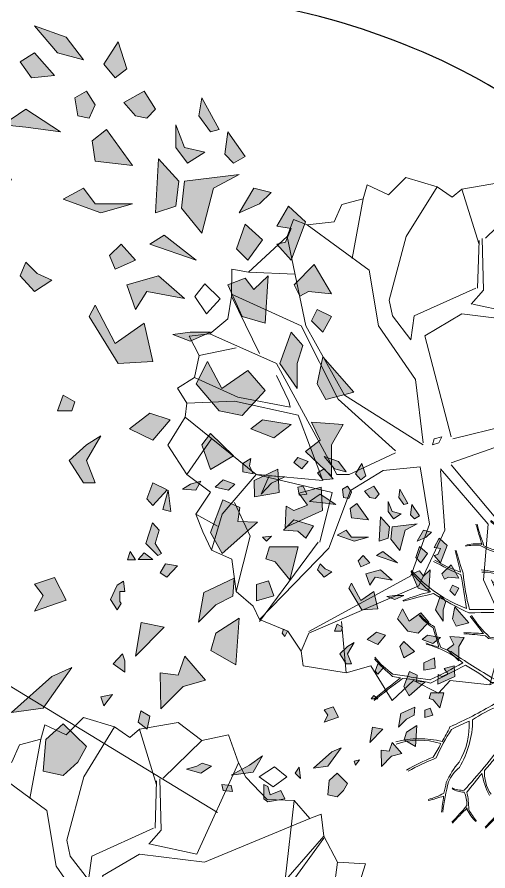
# Model space of a CAD drawing. Header units: inches. Extents: x -12 to 20935469, y -1604 to 24729220.
# Drawn here: x 20865445.6 to 20865476.8, y 24710594.3 to 24710650.9 of the extents above; entities that cross this region are included whole.
import ezdxf

# ---------------------------------------------------------------- set-up
doc = ezdxf.new("R2010")
doc.units = ezdxf.units.IN
doc.header["$LTSCALE"] = 0.03
doc.header["$MEASUREMENT"] = 0
doc.linetypes.add('DASHED2', pattern=[0.375, 0.25, -0.125])
for name, color, linetype, lineweight in [('dimension', 250, 'Continuous', 0), ('Dot', 253, 'Continuous', 0), ('ILLUSTR-TREE', 74, 'Continuous', 0)]:
    doc.layers.add(name, color=color, linetype=linetype, lineweight=lineweight)
doc.styles.add('ATTR', font='romans.shx', dxfattribs={"width": 0.8, "height": 0.7})

# ---------------------------------------------------------------- blocks, each defined once
blk = doc.blocks.new('TREE_009')
at = {"layer": 'ILLUSTR-TREE'}
for p, q in [((-12160.46, 13912.91), (-12166.65, 13906.74)), ((-12149.34, 13909.54), (-12160.46, 13912.91)), ((-12174.22, 13910.26), (-12175.66, 13905.24)), ((-12166.65, 13906.74), (-12174.22, 13910.26)), ((-12126.77, 13911.14), (-12140.45, 13908.76)), ((-12118.31, 13904.71), (-12126.77, 13911.14)), ((-12149.34, 13909.54), (-12160.26, 13891.83)), ((-12143.96, 13905.85), (-12149.34, 13909.54)), ((-12140.45, 13908.76), (-12143.96, 13905.85)), ((-12140.45, 13908.76), (-12134.4, 13889.01)), ((-12175.66, 13905.24), (-12183.16, 13903.21)), ((-12179.51, 13884.08), (-12175.66, 13905.24)), ((-12132.06, 13891.31), (-12118.31, 13904.71)), ((-12108.88, 13906.74), (-12118.31, 13904.71)), ((-12105.24, 13896.77), (-12108.88, 13906.74)), ((-12183.16, 13903.21), (-12185.91, 13897.04)), ((-12200.35, 13897.92), (-12202.62, 13891.83)), ((-12195.47, 13896.07), (-12200.35, 13897.92)), ((-12185.91, 13897.04), (-12195.47, 13896.07)), ((-12195.47, 13896.07), (-12173.46, 13879.85)), ((-12120.09, 13864.33), (-12105.24, 13896.77)), ((-12102.7, 13891.75), (-12105.24, 13896.77)), ((-12097.95, 13891.83), (-12092.45, 13895.36)), ((-12092.45, 13895.36), (-12088.05, 13891.83)), ((-12202.62, 13891.83), (-12216.38, 13879.14)), ((-12196.02, 13860.09), (-12202.62, 13891.83)), ((-12160.26, 13891.83), (-12166.31, 13869.26)), ((-12095.13, 13883.81), (-12102.7, 13891.75)), ((-12093, 13888.31), (-12097.95, 13891.83)), ((-12088.05, 13891.83), (-12093, 13888.31)), ((-12134.95, 13873.5), (-12134.4, 13890.42)), ((-12133.3, 13891.13), (-12132.75, 13872.79)), ((-12085.43, 13883.37), (-12095.13, 13883.81)), ((-12085.43, 13883.37), (-12088.74, 13855.16)), ((-12079.93, 13877.02), (-12085.43, 13883.37)), ((-12222.36, 13880.28), (-12222.43, 13870.68)), ((-12216.38, 13879.14), (-12222.36, 13880.28)), ((-12173.46, 13879.85), (-12170.16, 13860.09)), ((-12199.87, 13878.43), (-12216.38, 13879.14)), ((-12117.34, 13861.51), (-12079.93, 13877.02)), ((-12075.87, 13878.52), (-12079.93, 13877.02)), ((-12074.98, 13870.68), (-12075.87, 13878.52)), ((-12231.99, 13875), (-12235.43, 13870.59)), ((-12226.48, 13869.71), (-12231.99, 13875)), ((-12157.51, 13863.62), (-12135.5, 13873.5)), ((-12235.43, 13870.59), (-12231.3, 13864.41)), ((-12222.43, 13870.68), (-12223.73, 13862.65)), ((-12197.67, 13860.09), (-12222.43, 13871.38)), ((-12222.43, 13870.68), (-12212.52, 13850.22)), ((-12132.75, 13872.79), (-12137.15, 13867.85)), ((-12112.39, 13827.65), (-12074.98, 13870.68)), ((-12070.03, 13861.51), (-12074.98, 13870.68)), ((-12231.3, 13864.41), (-12226.48, 13869.71)), ((-12166.31, 13869.26), (-12165.21, 13863.62)), ((-12136.6, 13867.85), (-12120.09, 13864.33)), ((-12074.98, 13869.97), (-12105.24, 13828.35)), ((-12153.66, 13856.57), (-12140.45, 13864.33)), ((-12140.45, 13864.33), (-12117.34, 13861.51)), ((-12223.73, 13862.65), (-12230.13, 13857.27)), ((-12165.21, 13863.62), (-12158.61, 13855.16)), ((-12158.61, 13855.16), (-12157.51, 13863.62)), ((-12072.23, 13845.28), (-12070.03, 13861.51)), ((-12060.06, 13860.89), (-12070.03, 13861.51)), ((-12184.47, 13834), (-12197.67, 13860.09)), ((-12182.26, 13835.41), (-12196.02, 13860.09)), ((-12170.16, 13860.09), (-12156.96, 13841.05)), ((-12063.49, 13850.31), (-12060.06, 13860.89)), ((-12230.13, 13857.27), (-12237.49, 13856.48)), ((-12237.49, 13856.48), (-12233.98, 13849.52)), ((-12206.47, 13846.69), (-12230.13, 13857.27)), ((-12144.3, 13820.6), (-12153.66, 13856.57)), ((-12220.78, 13852.34), (-12233.98, 13849.52)), ((-12233.98, 13849.52), (-12235.63, 13841.76)), ((-12062.33, 13841.76), (-12063.49, 13850.31)), ((-12185.02, 13807.2), (-12206.47, 13846.69)), ((-12089.29, 13826.94), (-12072.78, 13845.28)), ((-12072.78, 13845.28), (-12085.43, 13826.94)), ((-12072.23, 13845.28), (-12062.33, 13841.76)), ((-12235.63, 13841.76), (-12241.62, 13837.97)), ((-12235.63, 13841.76), (-12220.23, 13834.7)), ((-12202.07, 13833.29), (-12206.47, 13842.46)), ((-12156.96, 13841.05), (-12154.21, 13818.48)), ((-12061.23, 13836.11), (-12062.33, 13841.76)), ((-12241.62, 13837.97), (-12238.38, 13832.59)), ((-12049.05, 13838.85), (-12061.23, 13836.11)), ((-12057.99, 13820.33), (-12049.05, 13838.85)), ((-12220.23, 13834.7), (-12201.52, 13831.18)), ((-12164.11, 13815.66), (-12184.47, 13834)), ((-12154.21, 13817.78), (-12182.26, 13835.41)), ((-12071.13, 13824.83), (-12061.23, 13836.11)), ((-12238.38, 13832.59), (-12238.93, 13827.65)), ((-12221.33, 13833.29), (-12238.38, 13832.59)), ((-12198.77, 13828.35), (-12221.33, 13833.29)), ((-12201.52, 13831.18), (-12202.07, 13833.29)), ((-12189.97, 13805.08), (-12198.77, 13828.35)), ((-12105.24, 13828.35), (-12089.29, 13826.94)), ((-12238.93, 13827.65), (-12245.05, 13817.69)), ((-12213.63, 13807.2), (-12238.93, 13827.65)), ((-12144.3, 13811.43), (-12105.79, 13824.83)), ((-12143.75, 13819.89), (-12112.39, 13827.65)), ((-12105.79, 13824.83), (-12070.58, 13822.71)), ((-12085.43, 13826.24), (-12071.13, 13824.83)), ((-12051.8, 13826.5), (-12053.87, 13822.1)), ((-12047.68, 13822.1), (-12051.8, 13826.5)), ((-12070.58, 13822.71), (-12061.78, 13802.96)), ((-12053.87, 13822.1), (-12049.74, 13817.69)), ((-12049.74, 13817.69), (-12047.68, 13822.1)), ((-12229.58, 13819.89), (-12238.38, 13807.2)), ((-12150.36, 13819.89), (-12150.9, 13817.78)), ((-12147.6, 13820.6), (-12150.36, 13819.89)), ((-12148.7, 13818.48), (-12147.6, 13820.6)), ((-12053.87, 13815.04), (-12057.99, 13820.33)), ((-12245.05, 13817.69), (-12238.38, 13807.2)), ((-12150.9, 13817.78), (-12148.7, 13818.48)), ((-12164.11, 13814.95), (-12180.61, 13807.2)), ((-12061.78, 13802.96), (-12053.87, 13815.04)), ((-12155.31, 13810.02), (-12168.51, 13808.61)), ((-12155.31, 13810.02), (-12152.01, 13789.56)), ((-12144.3, 13810.72), (-12127.25, 13790.27)), ((-12238.38, 13807.2), (-12229.92, 13800.94)), ((-12213.63, 13807.2), (-12225.73, 13793.09)), ((-12186.67, 13800.85), (-12213.63, 13807.2)), ((-12213.07, 13807.2), (-12189.97, 13805.08)), ((-12180.61, 13807.2), (-12185.02, 13807.2)), ((-12168.51, 13808.61), (-12180.06, 13801.55)), ((-12148.15, 13809.31), (-12131.1, 13789.56)), ((-12148.15, 13808.61), (-12146.5, 13787.45)), ((-12229.92, 13800.94), (-12235.08, 13793.09)), ((-12191.07, 13783.21), (-12186.67, 13800.85)), ((-12180.06, 13801.55), (-12187.77, 13781.1)), ((-12061.43, 13796.53), (-12061.78, 13802.96)), ((-12221.33, 13797.32), (-12215.83, 13785.33)), ((-12064.53, 13790.27), (-12061.43, 13796.53)), ((-12227.38, 13788.86), (-12235.08, 13793.09)), ((-12235.08, 13793.09), (-12232.68, 13786.83)), ((-12225.73, 13793.09), (-12229.58, 13780.39)), ((-12152.01, 13789.56), (-12158.61, 13771.22)), ((-12131.1, 13789.56), (-12132.75, 13769.81)), ((-12127.25, 13790.27), (-12064.53, 13790.27)), ((-12063.49, 13786.83), (-12064.53, 13790.27)), ((-12232.68, 13786.83), (-12229.58, 13780.39)), ((-12215.83, 13785.33), (-12220.78, 13765.58)), ((-12146.5, 13787.45), (-12155.86, 13767.7)), ((-12126.7, 13786.04), (-12128.9, 13772.63)), ((-12126.7, 13786.04), (-12105.24, 13786.74)), ((-12105.24, 13786.74), (-12095.89, 13768.4)), ((-12068.31, 13781.54), (-12063.49, 13786.83)), ((-12212.52, 13755), (-12191.62, 13783.21)), ((-12229.58, 13780.39), (-12222.36, 13777.13)), ((-12187.77, 13781.1), (-12212.52, 13755.71)), ((-12070.37, 13770.96), (-12068.31, 13781.54)), ((-12222.36, 13777.13), (-12220.78, 13765.58)), ((-12099.74, 13776.16), (-12078.28, 13769.81)), ((-12158.61, 13771.22), (-12194.92, 13751.47)), ((-12128.9, 13772.63), (-12106.34, 13758.53)), ((-12078.28, 13769.81), (-12070.37, 13770.96)), ((-12155.86, 13767.7), (-12194.92, 13750.77)), ((-12132.75, 13769.81), (-12125.05, 13752.89)), ((-12130, 13769.81), (-12116.24, 13737.37)), ((-12129.45, 13769.11), (-12106.34, 13757.12)), ((-12084.81, 13761.26), (-12078.28, 13769.81)), ((-12220.78, 13765.58), (-12214.79, 13760.38)), ((-12085.98, 13753.59), (-12084.81, 13761.26)), ((-12214.79, 13760.38), (-12212.52, 13755.71)), ((-12106.34, 13758.53), (-12085.98, 13753.59)), ((-12212.52, 13755.71), (-12202.42, 13751.56)), ((-12183.37, 13755), (-12181.71, 13736.66)), ((-12106.34, 13757.12), (-12105.24, 13742.31)), ((-12125.05, 13752.89), (-12130.55, 13732.43)), ((-12093.07, 13740.98), (-12085.98, 13753.59)), ((-12202.42, 13751.56), (-12197.67, 13744.42)), ((-12194.92, 13750.77), (-12197.67, 13744.42)), ((-12116.24, 13737.37), (-12112.32, 13748.04)), ((-12112.32, 13748.04), (-12105.24, 13742.31)), ((-12197.67, 13744.42), (-12196.91, 13739.22)), ((-12108.27, 13740.72), (-12113.77, 13737.19)), ((-12107.72, 13734.37), (-12108.27, 13740.72)), ((-12105.24, 13742.31), (-12093.07, 13740.98)), ((-12196.91, 13739.22), (-12181.71, 13736.66)), ((-12181.71, 13736.66), (-12172.84, 13739.22)), ((-12172.84, 13739.22), (-12165.28, 13726.88)), ((-12121.95, 13736.57), (-12116.24, 13737.37)), ((-12113.77, 13737.19), (-12113.22, 13730.14)), ((-12165.28, 13726.88), (-12157.71, 13733.93)), ((-12157.71, 13733.93), (-12148.77, 13729.52)), ((-12148.77, 13729.52), (-12144.65, 13733.93)), ((-12144.65, 13733.93), (-12130.55, 13732.43)), ((-12130.55, 13732.43), (-12121.95, 13736.57)), ((-12113.22, 13730.14), (-12107.72, 13734.37))]:
    blk.add_line(p, q, dxfattribs=at)
at = {"layer": 'ILLUSTR-TREE', "style": 'ATTR', "width": 0.8, "flags": 9}
blk.add_attdef('ESTCODE', (-12147.6, 13820.6), '', height=1.05, dxfattribs=at)
blk = doc.blocks.new('GRN1')
at = {"layer": 'ILLUSTR-TREE', "true_color": 0x30441d}
h = blk.add_hatch(color=89, dxfattribs=at)
h.paths.add_polyline_path([(0.25705, -0.05264), (0.26034, -0.06949), (0.27348, -0.06949), (0.28169, -0.05685), (0.27019, -0.05896)])
h.paths.add_polyline_path([(0.24063, -0.08212), (0.23077, -0.09265), (0.2357, -0.11371), (0.2472, -0.10107)])
h.paths.add_polyline_path([(0.18971, 0.21478), (0.18478, 0.20636), (0.19135, 0.20004), (0.20778, 0.20215)])
h.paths.add_polyline_path([(0.19299, 0.1853), (0.18478, 0.17267), (0.19628, 0.16424), (0.2127, 0.16424), (0.19628, 0.17056)])
h.paths.add_polyline_path([(0.18642, 0.10528), (0.20121, 0.10318), (0.20942, 0.11371), (0.18314, 0.13266)])
h.paths.add_polyline_path([(0.26034, 0.09686), (0.26526, 0.07791), (0.28497, 0.06106), (0.27676, 0.08423)])
h.paths.add_polyline_path([(0.20778, 0.08002), (0.2242, 0.05475), (0.2127, 0.0379), (0.21106, 0.05475)])
h.paths.add_polyline_path([(0.25212, -0.00211), (0.25377, -0.02737), (0.2242, -0.04001), (0.24227, -0.02316)])
h.paths.add_polyline_path([(0.26526, 0.02527), (0.27512, 0.01263), (0.28333, 0.01895), (0.27676, 0.0358)])
h.paths.add_polyline_path([(0.23734, 0.02737), (0.2357, 0.01895), (0.22256, 0.02106), (0.2242, 0.03369)])
h.paths.add_polyline_path([(0.24884, 0.0758), (0.2472, 0.05896), (0.25869, 0.05054), (0.26526, 0.06106)])
h.paths.add_polyline_path([(0.20942, 0.19583), (0.20778, 0.18951), (0.21927, 0.18109), (0.23241, 0.1832)])
h.paths.add_polyline_path([(0.22913, 0.12634), (0.21927, 0.13476), (0.21763, 0.14319), (0.2242, 0.1495), (0.23734, 0.14108)])
h.paths.add_polyline_path([(0.23734, 0.09897), (0.22749, 0.10528), (0.21763, 0.10107), (0.21927, 0.09265), (0.23241, 0.09054)])
h.paths.add_polyline_path([(0.25377, 0.12845), (0.2472, 0.12002), (0.25705, 0.1116), (0.27348, 0.12213)])
h.paths.add_polyline_path([(0.19628, -0.1853), (0.19956, -0.19793), (0.23077, -0.18951)])
h.paths.add_polyline_path([(0.24555, -0.13687), (0.23077, -0.14529), (0.23241, -0.16635), (0.24063, -0.15372)])
h.paths.add_polyline_path([(0.04024, 0.1474), (0.0386, 0.12213), (0.07309, 0.10107), (0.0813, 0.10528), (0.05338, 0.12002), (0.06816, 0.14108)])
h.paths.add_polyline_path([(0.07309, 0.27795), (0.06159, 0.27163), (0.06981, 0.26321), (0.07802, 0.26742)])
h.paths.add_polyline_path([(-0.22749, -0.08844), (-0.22256, -0.05264), (-0.19628, -0.0379), (-0.21106, -0.05896)])
h.paths.add_polyline_path([(0.02053, 0.25268), (0.0386, 0.24005), (0.06159, 0.24847), (0.05174, 0.25689), (0.0386, 0.25268)])
h.paths.add_polyline_path([(-0.24063, 0.09897), (-0.2242, 0.08212), (-0.2357, 0.06949), (-0.25869, 0.06738), (-0.26198, 0.08212), (-0.25212, 0.09265)])
h.paths.add_polyline_path([(-0.23241, 0.02316), (-0.2242, 0.01474), (-0.21435, 0.02106)])
h.paths.add_polyline_path([(-0.13073, 0.23581), (-0.13439, 0.22322), (-0.12263, 0.22307), (-0.1198, 0.23185)])
h.paths.add_polyline_path([(-0.1039, 0.22989), (-0.10604, 0.23668), (-0.11911, 0.24743), (-0.09508, 0.25359), (-0.09511, 0.23272)])
h.paths.add_polyline_path([(-0.0555, 0.23957), (-0.05851, 0.22167), (-0.04675, 0.22152), (-0.03844, 0.23876)])
h.paths.add_polyline_path([(-0.07706, 0.22396), (-0.09997, 0.19808), (-0.08457, 0.18966), (-0.06086, 0.19847), (-0.06631, 0.21089), (-0.07659, 0.20955)])
h.paths.add_polyline_path([(-0.21599, 0.04422), (-0.2127, 0.06738), (-0.18314, 0.08844), (-0.18971, 0.0737)])
h.paths.add_polyline_path([(-0.14208, 0.06106), (-0.13386, 0.08423), (-0.11744, 0.0758), (-0.12237, 0.06106), (-0.13058, 0.06738)])
h.paths.add_polyline_path([(-0.18122, 0.20807), (-0.17072, 0.18986), (-0.15812, 0.19353), (-0.14717, 0.21044)])
h.paths.add_polyline_path([(-0.21319, 0.15335), (-0.18701, 0.15273), (-0.18865, 0.16598), (-0.17489, 0.17081), (-0.19243, 0.18602), (-0.19693, 0.16961)])
h.paths.add_polyline_path([(-0.15002, 0.18078), (-0.12832, 0.18462), (-0.11801, 0.20684), (-0.13094, 0.20583), (-0.13725, 0.19356)])
h.paths.add_polyline_path([(-0.15357, 0.15582), (-0.17493, 0.13476), (-0.15029, 0.13898)])
h.paths.add_polyline_path([(-0.1043, 0.1474), (-0.1043, 0.13687), (-0.09937, 0.14108)])
h.paths.add_polyline_path([(-0.20285, 0.11792), (-0.21106, 0.1116), (-0.20449, 0.1095)])
h.paths.add_polyline_path([(-0.02053, 0.09897), (-0.03203, 0.08633), (-0.04845, 0.09686), (-0.04845, 0.10528), (-0.03203, 0.09897), (-0.01396, 0.1095)])
h.paths.add_polyline_path([(0.01889, 0.22952), (0.00082, 0.21267), (0.00411, 0.19583), (0.02382, 0.17898), (0.04024, 0.18741), (0.02053, 0.19793), (0.03367, 0.21689)])
h.paths.add_polyline_path([(-0.02874, 0.20636), (-0.0386, 0.18951), (-0.02053, 0.1832), (-0.01232, 0.18951)])
h.paths.add_polyline_path([(-0.05338, 0.15793), (-0.06488, 0.1474), (-0.05995, 0.14319), (-0.04845, 0.1474)])
h.paths.add_polyline_path([(0.01777, 0.29404), (0.01232, 0.27374), (0.02382, 0.26742), (0.04353, 0.27163)])
h.paths.add_polyline_path([(-0.04353, 0.27795), (-0.02546, 0.259), (-0.01725, 0.26953), (-0.00411, 0.26321), (-0.00575, 0.28637), (-0.02053, 0.27795)])
h.paths.add_polyline_path([(-0.08085, 0.244), (-0.06855, 0.27119), (-0.05148, 0.27039), (-0.05598, 0.25398), (-0.06459, 0.26026), (-0.06858, 0.25032), (-0.06527, 0.24469)])
h.paths.add_polyline_path([(0.00411, 0.00211), (-0.00411, -0.00211), (0.00082, -0.00632), (0.00739, -0.00421)])
h.paths.add_polyline_path([(0.00411, 0.08844), (0.01068, 0.09054), (0.0156, 0.08212), (0.00411, 0.07791)])
h.paths.add_polyline_path([(-0.00246, 0.16003), (-0.01725, 0.1474), (-0.00903, 0.13055), (0.00246, 0.14529)])
h.paths.add_polyline_path([(-0.00575, 0.24847), (-0.0156, 0.23584), (-0.00903, 0.21899), (-0.00246, 0.22741)])
h.paths.add_polyline_path([(0.06159, 0.18951), (0.05502, 0.17477), (0.05995, 0.16214), (0.06159, 0.17477)])
h.paths.add_polyline_path([(0.16343, 0.23373), (0.15522, 0.22531), (0.14865, 0.21057), (0.16671, 0.2211)])
h.paths.add_polyline_path([(0.15522, 0.13266), (0.14865, 0.1095), (0.1585, 0.08212), (0.16671, 0.09686), (0.15522, 0.10528)])
h.paths.add_polyline_path([(0.09937, 0.0737), (0.09116, 0.06106), (0.10266, 0.05054), (0.11251, 0.05475), (0.1043, 0.06317)])
h.paths.add_polyline_path([(0.15686, -0.02316), (0.14865, -0.03159), (0.15522, -0.0379)])
h.paths.add_polyline_path([(0.15357, 0.03159), (0.16507, 0.01895), (0.16671, -0.00421), (0.18314, 0.01263), (0.17328, 0.04422)])
h.paths.add_polyline_path([(0.10266, 0.23163), (0.06816, 0.22952), (0.07309, 0.21267), (0.09609, 0.20215), (0.10101, 0.21478), (0.0928, 0.2211)])
h.paths.add_polyline_path([(0.12894, 0.22741), (0.11415, 0.21689), (0.12237, 0.20846), (0.14043, 0.21478)])
h.paths.add_polyline_path([(0.08623, 0.17056), (0.09116, 0.14319), (0.07802, 0.13476), (0.09609, 0.12845), (0.10266, 0.15161)])
h.paths.add_polyline_path([(0.13386, 0.1832), (0.16671, 0.19162), (0.17657, 0.21057), (0.17164, 0.17056), (0.15193, 0.16846)])
h.paths.add_polyline_path([(0.12565, 0.14529), (0.11415, 0.17898), (0.13222, 0.15582)])
h.paths.add_polyline_path([(0.15357, 0.16424), (0.14865, 0.1495), (0.18807, 0.15161), (0.17164, 0.16635)])
h.paths.add_polyline_path([(0.11415, 0.13476), (0.10758, 0.12002), (0.11744, 0.11581), (0.12565, 0.12424)])
h.paths.add_polyline_path([(0.08787, 0.25479), (0.09116, 0.26111), (0.08952, 0.27795), (0.11087, 0.26532), (0.09609, 0.25058)])
h.paths.add_polyline_path([(0.11415, 0.24847), (0.14208, 0.259), (0.15357, 0.24637), (0.13879, 0.23794), (0.13715, 0.24847), (0.12729, 0.24426), (0.12565, 0.23794)])
h.paths.add_polyline_path([(-0.25212, -0.00842), (-0.26526, -0.00211), (-0.27019, -0.02948), (-0.26526, -0.0358), (-0.24227, -0.0358), (-0.24555, -0.02948), (-0.25869, -0.02527)])
h.paths.add_polyline_path([(-0.25377, -0.08633), (-0.24391, -0.08844), (-0.24227, -0.10318), (-0.25212, -0.10107)])
h.paths.add_polyline_path([(0.05502, -0.28216), (0.0386, -0.27163), (0.04845, -0.26532), (0.05174, -0.26742), (0.06816, -0.26742), (0.06816, -0.259), (0.08459, -0.26111), (0.07802, -0.27163)])
h.paths.add_polyline_path([(-0.13222, -0.21899), (-0.15357, -0.2232), (-0.14208, -0.23794), (-0.12401, -0.23373)])
h.paths.add_polyline_path([(-0.21763, -0.16003), (-0.2242, -0.13687), (-0.2127, -0.12002), (-0.20778, -0.13476), (-0.2127, -0.14319)])
h.paths.add_polyline_path([(-0.04845, -0.27795), (-0.06159, -0.259), (-0.04353, -0.259), (-0.03203, -0.26321)])
h.paths.add_polyline_path([(0.12894, -0.20004), (0.12565, -0.20636), (0.14536, -0.22531), (0.17821, -0.21478), (0.16671, -0.20425), (0.14536, -0.21057)])
h.paths.add_polyline_path([(0.11908, -0.25479), (0.13222, -0.25058), (0.11908, -0.24215)])
h.paths.add_polyline_path([(0.10923, -0.17477), (0.09116, -0.19162), (0.09773, -0.20215), (0.11251, -0.19372)])
at = {"layer": 'ILLUSTR-TREE', "color": 89, "true_color": 0x30441d}
for p, q in [((0.01777, 0.29404), (0.01232, 0.27374)), ((0.04353, 0.27163), (0.01777, 0.29404)), ((-0.00575, 0.28637), (-0.02053, 0.27795)), ((-0.00411, 0.26321), (-0.00575, 0.28637)), ((-0.02053, 0.27795), (-0.04353, 0.27795)), ((-0.04353, 0.27795), (-0.02546, 0.259)), ((0.07309, 0.27795), (0.06159, 0.27163)), ((0.07802, 0.26742), (0.07309, 0.27795)), ((0.08952, 0.27795), (0.11087, 0.26532)), ((0.09116, 0.26111), (0.08952, 0.27795)), ((-0.08085, 0.244), (-0.06855, 0.27119)), ((-0.06855, 0.27119), (-0.05148, 0.27039)), ((-0.05148, 0.27039), (-0.05598, 0.25398)), ((-0.02546, 0.259), (-0.01725, 0.26953)), ((-0.01725, 0.26953), (-0.00411, 0.26321)), ((0.01232, 0.27374), (0.02382, 0.26742)), ((0.02382, 0.26742), (0.04353, 0.27163)), ((0.06159, 0.27163), (0.06981, 0.26321)), ((0.06981, 0.26321), (0.07802, 0.26742)), ((0.11087, 0.26532), (0.09609, 0.25058)), ((-0.06459, 0.26026), (-0.06858, 0.25032)), ((-0.05598, 0.25398), (-0.06459, 0.26026)), ((0.05174, 0.25689), (0.0386, 0.25268)), ((0.06159, 0.24847), (0.05174, 0.25689)), ((0.08787, 0.25479), (0.09116, 0.26111)), ((0.11415, 0.24847), (0.14208, 0.259)), ((0.14208, 0.259), (0.15357, 0.24637)), ((-0.11911, 0.24743), (-0.09508, 0.25359)), ((-0.09508, 0.25359), (-0.09511, 0.23272)), ((-0.06858, 0.25032), (-0.06527, 0.24469)), ((0.0386, 0.25268), (0.02053, 0.25268)), ((0.02053, 0.25268), (0.0386, 0.24005)), ((0.09609, 0.25058), (0.08787, 0.25479)), ((-0.10604, 0.23668), (-0.11911, 0.24743)), ((-0.06527, 0.24469), (-0.08085, 0.244)), ((-0.00575, 0.24847), (-0.0156, 0.23584)), ((-0.00246, 0.22741), (-0.00575, 0.24847)), ((0.0386, 0.24005), (0.06159, 0.24847)), ((0.12565, 0.23794), (0.11415, 0.24847)), ((0.12729, 0.24426), (0.12565, 0.23794)), ((0.13715, 0.24847), (0.12729, 0.24426)), ((0.13879, 0.23794), (0.13715, 0.24847)), ((0.15357, 0.24637), (0.13879, 0.23794)), ((-0.0555, 0.23957), (-0.05851, 0.22167)), ((-0.03844, 0.23876), (-0.0555, 0.23957)), ((-0.04675, 0.22152), (-0.03844, 0.23876)), ((-0.13073, 0.23581), (-0.13439, 0.22322)), ((-0.1198, 0.23185), (-0.13073, 0.23581)), ((-0.12263, 0.22307), (-0.1198, 0.23185)), ((-0.1039, 0.22989), (-0.10604, 0.23668)), ((-0.09511, 0.23272), (-0.1039, 0.22989)), ((-0.0156, 0.23584), (-0.00903, 0.21899)), ((0.10266, 0.23163), (0.06816, 0.22952)), ((0.0928, 0.2211), (0.10266, 0.23163)), ((0.16343, 0.23373), (0.15522, 0.22531)), ((0.16671, 0.2211), (0.16343, 0.23373)), ((-0.00903, 0.21899), (-0.00246, 0.22741)), ((0.01889, 0.22952), (0.00082, 0.21267)), ((0.03367, 0.21689), (0.01889, 0.22952)), ((0.06816, 0.22952), (0.07309, 0.21267)), ((0.12894, 0.22741), (0.11415, 0.21689)), ((0.14043, 0.21478), (0.12894, 0.22741)), ((0.15522, 0.22531), (0.14865, 0.21057)), ((-0.13439, 0.22322), (-0.12263, 0.22307)), ((-0.07706, 0.22396), (-0.09997, 0.19808)), ((-0.07659, 0.20955), (-0.07706, 0.22396)), ((-0.05851, 0.22167), (-0.04675, 0.22152)), ((0.10101, 0.21478), (0.0928, 0.2211)), ((0.14865, 0.21057), (0.16671, 0.2211)), ((0.00082, 0.21267), (0.00411, 0.19583)), ((0.02053, 0.19793), (0.03367, 0.21689)), ((0.07309, 0.21267), (0.09609, 0.20215)), ((0.09609, 0.20215), (0.10101, 0.21478)), ((0.11415, 0.21689), (0.12237, 0.20846)), ((0.12237, 0.20846), (0.14043, 0.21478)), ((0.18971, 0.21478), (0.18478, 0.20636)), ((0.20778, 0.20215), (0.18971, 0.21478)), ((-0.14717, 0.21044), (-0.18122, 0.20807)), ((-0.18122, 0.20807), (-0.17072, 0.18986)), ((-0.15812, 0.19353), (-0.14717, 0.21044)), ((-0.13094, 0.20583), (-0.13725, 0.19356)), ((-0.11801, 0.20684), (-0.13094, 0.20583)), ((-0.12832, 0.18462), (-0.11801, 0.20684)), ((-0.06631, 0.21089), (-0.07659, 0.20955)), ((-0.06086, 0.19847), (-0.06631, 0.21089)), ((-0.02874, 0.20636), (-0.0386, 0.18951)), ((-0.01232, 0.18951), (-0.02874, 0.20636)), ((0.16671, 0.19162), (0.17657, 0.21057)), ((0.17657, 0.21057), (0.17164, 0.17056)), ((0.18478, 0.20636), (0.19135, 0.20004)), ((0.19135, 0.20004), (0.20778, 0.20215)), ((-0.17072, 0.18986), (-0.15812, 0.19353)), ((-0.13725, 0.19356), (-0.15002, 0.18078)), ((-0.09997, 0.19808), (-0.08457, 0.18966)), ((-0.08457, 0.18966), (-0.06086, 0.19847)), ((0.00411, 0.19583), (0.02382, 0.17898)), ((0.04024, 0.18741), (0.02053, 0.19793)), ((0.20942, 0.19583), (0.20778, 0.18951)), ((0.23241, 0.1832), (0.20942, 0.19583)), ((-0.0386, 0.18951), (-0.02053, 0.1832)), ((-0.02053, 0.1832), (-0.01232, 0.18951)), ((0.02382, 0.17898), (0.04024, 0.18741)), ((0.06159, 0.18951), (0.05502, 0.17477)), ((0.06159, 0.17477), (0.06159, 0.18951)), ((0.13386, 0.1832), (0.16671, 0.19162)), ((0.20778, 0.18951), (0.21927, 0.18109)), ((-0.19243, 0.18602), (-0.19693, 0.16961)), ((-0.17489, 0.17081), (-0.19243, 0.18602)), ((-0.15002, 0.18078), (-0.12832, 0.18462)), ((0.15193, 0.16846), (0.13386, 0.1832)), ((0.19299, 0.1853), (0.18478, 0.17267)), ((0.19628, 0.17056), (0.19299, 0.1853)), ((0.21927, 0.18109), (0.23241, 0.1832)), ((0.05502, 0.17477), (0.05995, 0.16214)), ((0.05995, 0.16214), (0.06159, 0.17477)), ((0.11415, 0.17898), (0.13222, 0.15582)), ((0.12565, 0.14529), (0.11415, 0.17898)), ((-0.19693, 0.16961), (-0.21319, 0.15335)), ((-0.18865, 0.16598), (-0.17489, 0.17081)), ((0.10266, 0.15161), (0.08623, 0.17056)), ((0.08623, 0.17056), (0.09116, 0.14319)), ((0.17164, 0.17056), (0.15193, 0.16846)), ((0.18478, 0.17267), (0.19628, 0.16424)), ((0.2127, 0.16424), (0.19628, 0.17056)), ((-0.18701, 0.15273), (-0.18865, 0.16598)), ((0.15357, 0.16424), (0.14865, 0.1495)), ((0.17164, 0.16635), (0.15357, 0.16424)), ((0.18807, 0.15161), (0.17164, 0.16635)), ((0.19628, 0.16424), (0.2127, 0.16424)), ((-0.15357, 0.15582), (-0.17493, 0.13476)), ((-0.15029, 0.13898), (-0.15357, 0.15582)), ((-0.05338, 0.15793), (-0.06488, 0.1474)), ((-0.04845, 0.1474), (-0.05338, 0.15793)), ((-0.00246, 0.16003), (-0.01725, 0.1474)), ((0.00246, 0.14529), (-0.00246, 0.16003)), ((0.13222, 0.15582), (0.12565, 0.14529)), ((-0.21319, 0.15335), (-0.18701, 0.15273)), ((0.09609, 0.12845), (0.10266, 0.15161)), ((0.14865, 0.1495), (0.18807, 0.15161)), ((0.21763, 0.14319), (0.2242, 0.1495)), ((0.2242, 0.1495), (0.23734, 0.14108)), ((-0.09937, 0.14108), (-0.1043, 0.1474)), ((-0.1043, 0.1474), (-0.1043, 0.13687)), ((-0.06488, 0.1474), (-0.05995, 0.14319)), ((-0.05995, 0.14319), (-0.04845, 0.1474)), ((-0.01725, 0.1474), (-0.00903, 0.13055)), ((-0.00903, 0.13055), (0.00246, 0.14529)), ((0.04024, 0.1474), (0.0386, 0.12213)), ((0.06816, 0.14108), (0.04024, 0.1474)), ((-0.17493, 0.13476), (-0.15029, 0.13898)), ((-0.1043, 0.13687), (-0.09937, 0.14108)), ((0.05338, 0.12002), (0.06816, 0.14108)), ((0.09116, 0.14319), (0.07802, 0.13476)), ((0.21927, 0.13476), (0.21763, 0.14319)), ((0.23734, 0.14108), (0.22913, 0.12634)), ((0.07802, 0.13476), (0.09609, 0.12845)), ((0.11415, 0.13476), (0.10758, 0.12002)), ((0.12565, 0.12424), (0.11415, 0.13476)), ((0.15522, 0.13266), (0.14865, 0.1095)), ((0.15522, 0.10528), (0.15522, 0.13266)), ((0.20942, 0.11371), (0.18314, 0.13266)), ((0.18314, 0.13266), (0.18642, 0.10528)), ((0.22913, 0.12634), (0.21927, 0.13476)), ((0.25377, 0.12845), (0.2472, 0.12002)), ((0.27348, 0.12213), (0.25377, 0.12845)), ((0.0386, 0.12213), (0.07309, 0.10107)), ((0.0813, 0.10528), (0.05338, 0.12002)), ((0.10758, 0.12002), (0.11744, 0.11581)), ((0.11744, 0.11581), (0.12565, 0.12424)), ((0.2472, 0.12002), (0.25705, 0.1116)), ((0.25705, 0.1116), (0.27348, 0.12213)), ((-0.20285, 0.11792), (-0.21106, 0.1116)), ((-0.20449, 0.1095), (-0.20285, 0.11792)), ((0.20121, 0.10318), (0.20942, 0.11371)), ((-0.21106, 0.1116), (-0.20449, 0.1095)), ((-0.03203, 0.09897), (-0.01396, 0.1095)), ((-0.01396, 0.1095), (-0.02053, 0.09897)), ((0.14865, 0.1095), (0.1585, 0.08212)), ((-0.04845, 0.10528), (-0.03203, 0.09897)), ((-0.04845, 0.09686), (-0.04845, 0.10528)), ((0.07309, 0.10107), (0.0813, 0.10528)), ((0.16671, 0.09686), (0.15522, 0.10528)), ((0.18642, 0.10528), (0.20121, 0.10318)), ((0.22749, 0.10528), (0.21763, 0.10107)), ((0.21763, 0.10107), (0.21927, 0.09265)), ((0.23734, 0.09897), (0.22749, 0.10528)), ((-0.25212, 0.09265), (-0.24063, 0.09897)), ((-0.24063, 0.09897), (-0.2242, 0.08212)), ((-0.03203, 0.08633), (-0.04845, 0.09686)), ((-0.02053, 0.09897), (-0.03203, 0.08633)), ((0.1585, 0.08212), (0.16671, 0.09686)), ((0.23241, 0.09054), (0.23734, 0.09897)), ((0.27676, 0.08423), (0.26034, 0.09686)), ((0.26034, 0.09686), (0.26526, 0.07791)), ((-0.26198, 0.08212), (-0.25212, 0.09265)), ((-0.2127, 0.06738), (-0.18314, 0.08844)), ((-0.18314, 0.08844), (-0.18971, 0.0737)), ((0.00411, 0.08844), (0.01068, 0.09054)), ((0.00411, 0.07791), (0.00411, 0.08844)), ((0.01068, 0.09054), (0.0156, 0.08212)), ((0.21927, 0.09265), (0.23241, 0.09054)), ((-0.25869, 0.06738), (-0.26198, 0.08212)), ((-0.2242, 0.08212), (-0.2357, 0.06949)), ((-0.14208, 0.06106), (-0.13386, 0.08423)), ((-0.13386, 0.08423), (-0.11744, 0.0758)), ((0.0156, 0.08212), (0.00411, 0.07791)), ((0.28497, 0.06106), (0.27676, 0.08423)), ((-0.11744, 0.0758), (-0.12237, 0.06106)), ((0.21106, 0.05475), (0.20778, 0.08002)), ((0.20778, 0.08002), (0.2242, 0.05475)), ((0.24884, 0.0758), (0.2472, 0.05896)), ((0.26526, 0.06106), (0.24884, 0.0758)), ((0.26526, 0.07791), (0.28497, 0.06106)), ((-0.2357, 0.06949), (-0.25869, 0.06738)), ((-0.18971, 0.0737), (-0.21599, 0.04422)), ((0.09937, 0.0737), (0.09116, 0.06106)), ((0.1043, 0.06317), (0.09937, 0.0737)), ((-0.21599, 0.04422), (-0.2127, 0.06738)), ((-0.13058, 0.06738), (-0.14208, 0.06106)), ((-0.12237, 0.06106), (-0.13058, 0.06738)), ((0.11251, 0.05475), (0.1043, 0.06317)), ((0.09116, 0.06106), (0.10266, 0.05054)), ((0.2472, 0.05896), (0.25869, 0.05054)), ((0.25869, 0.05054), (0.26526, 0.06106)), ((0.10266, 0.05054), (0.11251, 0.05475)), ((0.2127, 0.0379), (0.21106, 0.05475)), ((0.2242, 0.05475), (0.2127, 0.0379)), ((0.17328, 0.04422), (0.15357, 0.03159)), ((0.18314, 0.01263), (0.17328, 0.04422)), ((0.15357, 0.03159), (0.16507, 0.01895)), ((0.22256, 0.02106), (0.2242, 0.03369)), ((0.2242, 0.03369), (0.23734, 0.02737)), ((0.27676, 0.0358), (0.26526, 0.02527)), ((0.28333, 0.01895), (0.27676, 0.0358)), ((0.23734, 0.02737), (0.2357, 0.01895)), ((0.26526, 0.02527), (0.27512, 0.01263)), ((-0.21435, 0.02106), (-0.23241, 0.02316)), ((-0.23241, 0.02316), (-0.2242, 0.01474)), ((-0.2242, 0.01474), (-0.21435, 0.02106)), ((0.16507, 0.01895), (0.16671, -0.00421)), ((0.2357, 0.01895), (0.22256, 0.02106)), ((0.27512, 0.01263), (0.28333, 0.01895)), ((0.16671, -0.00421), (0.18314, 0.01263)), ((0.00411, 0.00211), (-0.00411, -0.00211)), ((0.00739, -0.00421), (0.00411, 0.00211)), ((-0.26526, -0.00211), (-0.27019, -0.02948)), ((-0.25212, -0.00842), (-0.26526, -0.00211)), ((-0.00411, -0.00211), (0.00082, -0.00632)), ((0.00082, -0.00632), (0.00739, -0.00421)), ((0.24227, -0.02316), (0.25212, -0.00211)), ((0.25212, -0.00211), (0.25377, -0.02737)), ((-0.25869, -0.02527), (-0.25212, -0.00842)), ((0.15686, -0.02316), (0.14865, -0.03159)), ((0.15522, -0.0379), (0.15686, -0.02316)), ((0.2242, -0.04001), (0.24227, -0.02316)), ((-0.27019, -0.02948), (-0.26526, -0.0358)), ((-0.24555, -0.02948), (-0.25869, -0.02527)), ((-0.24227, -0.0358), (-0.24555, -0.02948)), ((0.25377, -0.02737), (0.2242, -0.04001)), ((-0.26526, -0.0358), (-0.24227, -0.0358)), ((0.14865, -0.03159), (0.15522, -0.0379)), ((-0.22256, -0.05264), (-0.19628, -0.0379)), ((-0.19628, -0.0379), (-0.21106, -0.05896)), ((-0.22749, -0.08844), (-0.22256, -0.05264)), ((0.27019, -0.05896), (0.25705, -0.05264)), ((0.25705, -0.05264), (0.26034, -0.06949)), ((-0.21106, -0.05896), (-0.22749, -0.08844)), ((0.28169, -0.05685), (0.27019, -0.05896)), ((0.27348, -0.06949), (0.28169, -0.05685)), ((0.26034, -0.06949), (0.27348, -0.06949)), ((-0.25212, -0.10107), (-0.25377, -0.08633)), ((-0.25377, -0.08633), (-0.24391, -0.08844)), ((0.24063, -0.08212), (0.23077, -0.09265)), ((0.2472, -0.10107), (0.24063, -0.08212)), ((-0.24391, -0.08844), (-0.24227, -0.10318)), ((0.23077, -0.09265), (0.2357, -0.11371)), ((-0.24227, -0.10318), (-0.25212, -0.10107)), ((0.2357, -0.11371), (0.2472, -0.10107)), ((-0.2242, -0.13687), (-0.2127, -0.12002)), ((-0.2127, -0.12002), (-0.20778, -0.13476)), ((-0.21763, -0.16003), (-0.2242, -0.13687)), ((-0.20778, -0.13476), (-0.2127, -0.14319)), ((0.24555, -0.13687), (0.23077, -0.14529)), ((0.24063, -0.15372), (0.24555, -0.13687)), ((-0.2127, -0.14319), (-0.21763, -0.16003)), ((0.23077, -0.14529), (0.23241, -0.16635)), ((0.23241, -0.16635), (0.24063, -0.15372)), ((0.10923, -0.17477), (0.09116, -0.19162)), ((0.11251, -0.19372), (0.10923, -0.17477)), ((0.23077, -0.18951), (0.19628, -0.1853)), ((0.19628, -0.1853), (0.19956, -0.19793)), ((0.09116, -0.19162), (0.09773, -0.20215)), ((0.19956, -0.19793), (0.23077, -0.18951)), ((0.09773, -0.20215), (0.11251, -0.19372)), ((0.12894, -0.20004), (0.12565, -0.20636)), ((0.14536, -0.21057), (0.12894, -0.20004)), ((0.16671, -0.20425), (0.14536, -0.21057)), ((0.17821, -0.21478), (0.16671, -0.20425)), ((0.12565, -0.20636), (0.14536, -0.22531)), ((0.14536, -0.22531), (0.17821, -0.21478)), ((-0.13222, -0.21899), (-0.15357, -0.2232)), ((-0.15357, -0.2232), (-0.14208, -0.23794)), ((-0.12401, -0.23373), (-0.13222, -0.21899)), ((-0.14208, -0.23794), (-0.12401, -0.23373)), ((0.11908, -0.24215), (0.11908, -0.25479)), ((0.13222, -0.25058), (0.11908, -0.24215)), ((0.11908, -0.25479), (0.13222, -0.25058)), ((-0.06159, -0.259), (-0.04353, -0.259)), ((-0.04845, -0.27795), (-0.06159, -0.259)), ((-0.04353, -0.259), (-0.03203, -0.26321)), ((0.06816, -0.259), (0.08459, -0.26111)), ((0.06816, -0.26742), (0.06816, -0.259)), ((0.08459, -0.26111), (0.07802, -0.27163)), ((-0.03203, -0.26321), (-0.04845, -0.27795)), ((0.0386, -0.27163), (0.04845, -0.26532)), ((0.04845, -0.26532), (0.05174, -0.26742)), ((0.05174, -0.26742), (0.06816, -0.26742)), ((0.05502, -0.28216), (0.0386, -0.27163)), ((0.07802, -0.27163), (0.05502, -0.28216))]:
    blk.add_line(p, q, dxfattribs=at)
blk = doc.blocks.new('T13')
for p, q in [((0.4281, 0.5928), (0.4281, 0.593)), ((0.5642, 0.2009), (0.708, 0.4255)), ((-0.4377, 0.3824), (-0.7041, 0.3947)), ((-0.709, 0.0686), (-0.7092, 0.0685)), ((0.3135, -0.6541), (0.3137, -0.6542))]:
    blk.add_line(p, q)
blk.add_lwpolyline([(0.4273, -1.0498, -0.126142), (0.4263, -0.734, 0.03539), (0.327, -0.6807, 0.025442), (0.1708, -0.3785, 0.018467), (0.0059, -0.1973, -0.070709), (0.0247, -0.3983, 0.036684), (-0.094, -0.576), (0.0286, -0.8128, 0.055374), (-0.0014, -1.0029, 0.015419), (0.146, -1.1955, 0.015419)], format="xyb")
for centre, radius, start, end in [((-2.4455, 1.7332), 2.6085, 344.48288, 347.65237), ((1.5932, 0.7684), 1.5366, 164.79257, 170.49908), ((0.5441, 1.2708), 0.9973, 188.70585, 199.82792), ((0.4867, 1.3092), 0.9393, 191.43626, 219.40539), ((0.6079, 1.5972), 0.9991, 209.56933, 220.58931), ((-1.8527, 0.3079), 2.2142, 16.75149, 22.17021), ((-1.3357, 0.436), 1.6961, 21.08281, 24.79674), ((1.0796, 0.3203), 1.1047, 133.2252, 138.92112), ((0.6375, 0.8), 0.4458, 134.25585, 149.00898), ((2.0923, 2.5554), 2.7762, 211.59793, 215.87133), ((-1.9916, 1.5594), 1.9399, 341.60305, 346.06261), ((1.9594, 0.5396), 2.1341, 165.08672, 169.39709), ((-0.1722, 0.689), 0.4173, 57.28314, 70.54147), ((-0.1008, 0.8008), 0.2947, 55.7919, 76.17381), ((0.5449, 1.3247), 0.568, 210.06896, 222.07116), ((0.2748, 1.1415), 0.2312, 204.79517, 206.83547), ((-0.1316, 0.7576), 0.3478, 54.01561, 54.65401), ((0.2555, 1.1207), 0.2034, 209.03804, 235.40443), ((0.9312, 1.1992), 0.6968, 194.08744, 200.30623), ((-1.1356, 2.0538), 1.9689, 322.18471, 328.37055), ((-0.4994, 1.6073), 1.2053, 321.3001, 330.84096), ((-1.6595, -3.1543), 4.2617, 72.56717, 75.4116), ((-0.8674, -0.7166), 1.7157, 73.98602, 80.54407), ((1.2545, 0.2907), 1.5334, 155.26846, 164.66431), ((4.6144, -0.0371), 4.5748, 167.63076, 172.85601), ((-7.2075, 2.0444), 7.4128, 350.21549, 351.46406), ((0.2151, 0.8188), 0.1547, 87.31457, 119.15502), ((0.2289, 0.8204), 0.148, 91.55844, 124.15883), ((-0.0043, 0.9201), 0.2731, 339.35626, 5.46699), ((-0.3221, 0.8997), 0.6025, 349.97875, 5.49532), ((2.195, 2.3261), 2.9404, 208.75479, 214.10594), ((-4.8848, 2.5979), 5.0136, 337.91619, 340.55249), ((-0.133, 0.6471), 0.2506, 24.75393, 64.68994), ((-0.3483, 0.3942), 0.5927, 40.75861, 56.47207), ((0.2678, 1.3425), 0.636, 285.78986, 314.54761), ((0.3454, 1.2065), 0.4693, 281.92938, 319.68662), ((-0.1151, 0.9114), 0.4341, 190.60067, 207.34662), ((-0.1853, 0.8976), 0.3559, 190.43354, 211.33101), ((0.8965, 0.817), 0.6453, 179.39166, 209.45212), ((-0.7003, 0.7039), 1.1292, 356.07597, 7.26251), ((0.9822, 0.806), 0.543, 174.95862, 186.20558), ((-7.2075, 2.0444), 7.4128, 348.32176, 349.99211), ((0.7565, 0.7868), 0.4853, 179.0591, 213.59161), ((0.2837, 0.9903), 1.2637, 192.00559, 199.70938), ((-0.2901, 0.8463), 0.6637, 189.44703, 203.96884), ((-7.9542, 2.4422), 7.6516, 345.89882, 346.931), ((0.332, 0.4495), 0.8625, 162.24442, 171.97355), ((1.2377, 0.6989), 0.7975, 177.7287, 185.83612), ((-2.6963, 2.1161), 3.9337, 335.65545, 339.189), ((-16.2941, 7.5158), 18.5737, 337.79766, 338.50258), ((-0.021, 1.1045), 0.7344, 218.42821, 225.78887), ((9.3513, 1.7915), 9.6612, 186.76318, 187.64428), ((-2.8803, -4.3059), 5.6398, 58.73986, 62.08111), ((0.6948, 0.7247), 0.9317, 184.36843, 196.16359), ((1.4606, 3.4255), 3.2074, 238.31105, 243.94838), ((-1.0492, 0.1762), 0.6463, 20.66836, 45.61146), ((3.1643, -1.3286), 3.3446, 144.41252, 150.24222), ((-1.673, 1.9811), 2.4982, 324.16004, 327.16816), ((1.6566, -17.8747), 18.5737, 97.79766, 98.50258), ((-1.3606, -0.003), 0.7269, 46.84012, 51.28342), ((7.5208, 10.8626), 13.291, 230.70516, 231.81247), ((0.1431, 1.0285), 0.8079, 214.58589, 219.8976), ((-1.1399, -0.6903), 1.4936, 51.95357, 57.64583), ((-2.181, -2.4249), 3.5245, 56.27281, 58.46325), ((9.0435, -0.2804), 9.0054, 174.82383, 177.62741), ((-0.466, -3.3989), 3.9337, 95.65545, 99.189), ((-1.3236, -0.2181), 0.8714, 44.68749, 57.36524), ((3.6522, 2.4741), 4.5721, 205.43722, 209.81632), ((3.1499, 1.5409), 3.5307, 197.38633, 197.83238), ((1.7049, 2.8569), 3.0576, 231.4605, 236.75927), ((-1.6251, 0.5421), 1.6716, 351.65973, 359.07201), ((-0.5035, 0.8939), 0.9262, 322.79184, 334.80868), ((0.4871, 1.2684), 0.8714, 284.68749, 297.36524), ((5.661, -11.9314), 13.291, 110.70516, 111.81247), ((0.6918, 1.1929), 0.7269, 286.84012, 291.28342), ((0.7299, -0.7278), 1.2637, 72.00559, 79.70938), ((0.8922, -0.1588), 0.6637, 69.44703, 83.96884), ((-0.4487, 3.0552), 2.6508, 264.64123, 270.09144), ((-2.5486, -2.7842), 3.9984, 49.89869, 54.22519), ((2.8843, -1.1259), 2.6508, 144.64123, 150.09144), ((-1.6943, -0.3568), 1.4579, 22.06173, 30.4653), ((-0.5952, 0.5298), 0.8522, 325.9263, 346.70625), ((3.3831, -0.7925), 3.3185, 160.20281, 164.43461), ((-0.9827, 0.2656), 1.0097, 350.89736, 0.48451), ((0.0449, 0.7944), 0.7175, 237.25813, 253.43652), ((1.0669, 3.2424), 3.3407, 245.57123, 250.45728), ((2.2887, -2.5321), 3.3407, 125.57123, 130.45728), ((0.6796, -0.423), 0.7175, 117.25813, 133.43652), ((0.3307, -4.3868), 4.5721, 85.43722, 89.81632), ((0.5524, 1.6588), 1.4579, 262.06173, 270.4653), ((0.6914, 0.8336), 0.6463, 260.66836, 285.61146), ((0.8333, -0.6251), 0.8079, 94.58589, 99.8976), ((0.2374, -0.4992), 0.8625, 42.24442, 51.97355), ((0.9811, -0.521), 0.7344, 98.42821, 105.78887), ((6.1063, 5.6805), 7.6516, 225.89882, 226.931), ((-1.1991, -0.3099), 0.4693, 41.92938, 79.68662), ((-1.2781, -0.445), 0.636, 45.78986, 74.54761), ((-1.2057, 0.7167), 0.7975, 297.7287, 305.83612), ((-0.4132, 3.3989), 3.3446, 264.41252, 270.24222), ((-0.9868, 3.3204), 3.3185, 280.20281, 284.43461), ((-0.1428, -0.786), 0.8522, 85.9263, 106.70625), ((-0.1148, 0.03), 0.047, 22.20776, 46.25983), ((-0.0272, 0.1503), 0.0608, 247.41247, 313.07454), ((-0.1136, -0.1277), 0.2718, 41.09054, 54.0917), ((0.8841, -0.2752), 0.3559, 70.43354, 91.33101), ((0.861, -0.343), 0.4341, 70.60067, 87.34662), ((-1.1707, 0.4418), 0.543, 294.95862, 306.20558), ((-0.2411, -0.9642), 1.1292, 116.07597, 127.26251), ((-1.1374, 0.3622), 0.6453, 299.39166, 329.45212), ((-1.0413, 0.256), 0.4853, 299.0591, 333.59161), ((-0.8608, -2.4451), 2.4982, 84.16004, 87.16816), ((-0.504, -0.8887), 0.9262, 82.79184, 94.80868), ((0.1858, -0.0403), 0.2718, 161.09054, 174.0917), ((0.0976, 0.0975), 0.047, 262.20776, 286.25983), ((0.1555, -0.0376), 0.0587, 126.08558, 194.40143), ((-0.0137, 1.3454), 1.4936, 291.95357, 297.64583), ((-0.9954, 3.1143), 3.5245, 296.27281, 298.46325), ((-1.8878, 3.0274), 4.2617, 312.56717, 315.4116), ((-0.1727, 1.1226), 1.7157, 313.98602, 320.54407), ((-1.1239, -1.2419), 1.2053, 81.3001, 90.84096), ((-1.1925, -2.0161), 1.9689, 82.18471, 88.37055), ((-4.2605, 7.9664), 9.0054, 294.82383, 297.62741), ((0.2798, -0.9896), 1.0097, 110.89736, 120.48451), ((-0.092, -0.0993), 0.0543, 2.86801, 77.619), ((0.7355, 0.7313), 1.0097, 230.89736, 240.48451), ((-1.1228, 3.6123), 3.9984, 289.89869, 294.22519), ((1.6359, -2.8919), 3.0576, 111.4605, 116.75927), ((0.2944, -0.951), 0.9317, 64.36843, 76.16359), ((-0.2263, -3.4853), 3.5307, 77.38633, 77.83238), ((-3.11, -8.9812), 9.6612, 66.76318, 67.64428), ((-3.323, -0.7029), 3.3407, 5.57123, 10.45728), ((0.0498, -0.1202), 0.047, 142.20776, 166.25983), ((0.7705, 0.2636), 0.8522, 205.9263, 226.70625), ((-0.0396, 0.1753), 0.2718, 281.09054, 294.0917), ((-4.7504, -7.6786), 9.0054, 54.82383, 57.62741), ((0.9312, -3.0509), 2.9404, 88.75479, 94.10594), ((0.8427, -1.0935), 0.9973, 68.70585, 79.82792), ((-0.5997, -0.7345), 0.6025, 109.97875, 125.49532), ((0.3615, -1.6841), 1.6716, 111.65973, 119.07201), ((-3.3082, 0.0423), 3.0576, 351.4605, 356.75927), ((3.7039, -0.8207), 3.9984, 169.89869, 174.22519), ((1.2962, 1.1494), 1.6716, 231.65973, 239.07201), ((-2.2748, 4.6604), 5.6398, 298.73986, 302.08111), ((2.2504, -2.9646), 3.2074, 118.31105, 123.94838), ((-0.3613, -1.2187), 1.5334, 35.26846, 44.66431), ((0.9046, -1.063), 0.9393, 71.43626, 99.40539), ((4.7064, 2.9445), 5.0136, 217.91619, 220.55249), ((-0.7763, -0.4695), 0.2731, 99.35626, 125.46699), ((-2.2567, 4.009), 4.5748, 287.63076, 292.85601), ((5.1876, -0.3471), 5.6398, 178.73986, 182.08111), ((-0.7987, 0.7691), 1.1047, 253.2252, 258.92112), ((-0.9932, 0.1463), 0.4458, 254.25585, 269.00898), ((0.6781, -1.7642), 2.2142, 136.75149, 142.17021), ((-1.4857, 0.2011), 0.6968, 314.08744, 320.30623), ((1.8516, -7.2698), 7.4128, 108.32176, 109.99211), ((-3.6784, -0.4536), 3.2074, 358.31105, 3.94838), ((0.3086, -1.3805), 1.6961, 141.08281, 144.79674), ((-0.7982, -0.2288), 0.1547, 207.31457, 239.15502), ((-0.8065, -0.2177), 0.148, 211.55844, 244.15883), ((1.8516, -7.2698), 7.4128, 110.21549, 111.46406), ((-0.1488, -0.5045), 0.5927, 160.75861, 176.47207), ((-0.4755, -0.4444), 0.2506, 144.75393, 184.68994), ((-2.3252, -3.9646), 4.5748, 47.63076, 52.85601), ((5.3884, 5.2327), 7.4128, 228.32176, 229.99211), ((-0.4982, -1.9536), 2.1341, 45.08672, 49.39709), ((1.181, -3.0767), 2.7762, 91.59793, 95.87133), ((1.0935, -1.312), 0.9991, 89.56933, 100.58931), ((2.3604, 0.9581), 1.9399, 221.60305, 226.06261), ((-1.4013, -0.1962), 0.568, 330.06896, 342.07116), ((-1.0799, -0.3448), 0.2034, 329.03804, 355.40443), ((-3.9503, 1.9201), 4.5721, 325.43722, 329.81632), ((1.04, 0.0021), 0.9262, 202.79184, 214.80868), ((0.641, -0.1953), 0.2506, 264.75393, 304.68994), ((-1.4436, 0.9898), 1.5366, 284.79257, 290.49908), ((-0.5719, -0.4985), 0.3478, 174.01561, 174.65401), ((-0.9566, 0.2336), 0.9317, 304.36843, 316.16359), ((-6.2088, 7.197), 9.6612, 306.76318, 307.64428), ((3.2089, -0.6821), 3.5245, 176.27281, 178.46325), ((1.1862, -0.6478), 1.4936, 171.95357, 177.64583), ((-2.891, 1.9517), 3.5307, 317.38633, 317.83238), ((0.5297, 0.1176), 0.5927, 280.75861, 296.47207), ((5.3884, 5.2327), 7.4128, 230.21549, 231.46406), ((-0.2599, -2.9902), 2.6085, 104.48288, 107.65237), ((-0.6247, -0.4934), 0.2947, 175.7919, 196.17381), ((-1.1076, -0.3385), 0.2312, 324.79517, 326.83547), ((-0.4922, -0.4994), 0.4173, 177.28314, 190.54147), ((0.7581, -0.3), 0.2947, 295.7919, 316.17381), ((0.697, -0.1823), 0.4173, 297.28314, 310.54147), ((-1.3588, -0.2389), 0.9393, 311.43626, 339.40539), ((-0.8606, 0.9353), 1.5334, 275.26846, 284.66431), ((0.211, -5.5351), 5.0136, 97.91619, 100.55249), ((-3.0936, 0.7321), 2.9404, 328.75479, 334.10594), ((0.2734, -1.1718), 0.6453, 59.39166, 89.45212), ((0.3174, -1.0355), 0.4853, 59.0591, 93.59161), ((2.5663, 0.4713), 2.4982, 204.16004, 207.16816), ((0.857, -0.7685), 0.2034, 89.03804, 115.40443), ((0.889, -1.1212), 0.568, 90.06896, 102.07116), ((-0.117, -1.7508), 1.5366, 44.79257, 50.49908), ((2.7379, 1.2643), 2.6085, 224.48288, 227.65237), ((0.7361, -0.2518), 0.3478, 294.01561, 294.65401), ((0.8654, -0.7957), 0.2312, 84.79517, 86.83547), ((-1.4286, 1.4214), 2.1341, 285.08672, 289.39709), ((-0.3363, -2.5102), 1.9399, 101.60305, 106.06261), ((-1.6688, -0.2779), 0.9991, 329.56933, 340.58931), ((-3.2408, 0.5286), 2.7762, 331.59793, 335.87133), ((0.3904, -1.0025), 0.6463, 140.66836, 165.61146), ((-2.4031, -1.9219), 2.6508, 24.64123, 30.09144), ((0.9543, -0.1578), 0.6025, 229.97875, 245.49532), ((0.8131, -0.4433), 0.2731, 219.35626, 245.46699), ((0.6102, -0.5954), 0.148, 331.55844, 4.15883), ((0.6157, -0.5826), 0.1547, 327.31457, 359.15502), ((-0.9438, -0.396), 0.8079, 334.58589, 339.8976), ((0.9739, 0.2676), 1.1292, 236.07597, 247.26251), ((1.2072, 1.4636), 2.2142, 256.75149, 262.17021), ((-0.5369, 0.0571), 0.8625, 282.24442, 291.97355), ((0.8863, -0.8893), 0.4693, 161.92938, 199.68662), ((0.2211, -1.2405), 0.543, 54.95862, 66.20558), ((0.5871, -1.3929), 0.6968, 74.08744, 80.30623), ((0.3883, -0.939), 0.4458, 14.25585, 29.00898), ((-0.2483, -1.082), 1.1047, 13.2252, 18.92112), ((1.0596, 0.9518), 1.6961, 261.08281, 264.79674), ((3.5799, 0.1342), 4.2617, 192.56717, 195.4116), ((-0.6662, -0.615), 0.3559, 310.43354, 331.33101), ((-0.7134, -0.5611), 0.4341, 310.60067, 327.34662), ((1.8804, -8.1153), 7.6516, 105.89882, 106.931), ((-0.9276, -0.5761), 0.7344, 338.42821, 345.78887), ((1.6558, -0.3581), 1.2053, 201.3001, 210.84096), ((2.3606, -0.0304), 1.9689, 202.18471, 208.37055), ((-1.3542, -0.1699), 0.9973, 308.70585, 319.82792), ((1.0727, -0.3986), 1.7157, 193.98602, 200.54407), ((-13.1493, 1.0762), 13.291, 350.70516, 351.81247), ((0.7013, -1.1825), 0.7269, 166.84012, 171.28342), ((14.6701, 10.3663), 18.5737, 217.79766, 218.50258), ((-0.5695, -0.6801), 0.6637, 309.44703, 323.96884), ((-0.9811, -0.2552), 1.2637, 312.00559, 319.70938)]:
    blk.add_arc(centre, radius, start, end)

msp = doc.modelspace()

# ---------------------------------------------------------------- linework, layer by layer
msp.add_ellipse((20865410.651, 24710574.519), major_axis=(80.072, 66.691), ratio=0.623715)
msp.add_spline([(20865449.41, 24710732.855), (20865403.227, 24710689.115), (20865385.775, 24710681.626), (20865342.703, 24710660.055), (20865302.245, 24710639.333), (20865271.843, 24710604.845), (20865260.089, 24710578.622), (20865255.527, 24710532.846), (20865264.621, 24710497.902), (20865277.527, 24710475.433), (20865290.073, 24710460.979), (20865313.189, 24710443.438), (20865326.228, 24710436.948), (20865353.18, 24710429.229), (20865375.996, 24710432.379), (20865389.993, 24710437.29), (20865438.021, 24710458.684), (20865471.254, 24710478.129), (20865489.076, 24710490.38), (20865498.938, 24710495.966), (20865518.825, 24710500.12), (20865538.38, 24710496.444), (20865573.227, 24710470.502), (20865585.938, 24710445.425), (20865605.394, 24710416.698), (20865614.194, 24710406.139), (20865651.238, 24710377.847)], degree=3)
for points, knots in [([(20865486.881, 24710638.01), (20865484.684, 24710640.648), (20865482.105, 24710642.969), (20865476.203, 24710646.932), (20865472.878, 24710648.573), (20865465.541, 24710651.097), (20865461.528, 24710651.979), (20865452.932, 24710652.912), (20865448.35, 24710652.964), (20865440.734, 24710652.36), (20865437.832, 24710651.984), (20865434.878, 24710651.459)], [0, 0, 0, 0, 0.1807518, 0.1807518, 0.3615035, 0.3615035, 0.5422553, 0.5422553, 0.7230071, 0.7230071, 0.8299098, 0.8299098, 0.8299098, 0.8299098]), ([(20865331.51, 24710566.951), (20865330.789, 24710565.162), (20865330.13, 24710563.38), (20865327.948, 24710556.893), (20865326.817, 24710552.264), (20865325.481, 24710543.354), (20865325.276, 24710539.074), (20865325.761, 24710531.009), (20865326.45, 24710527.225), (20865328.658, 24710520.249), (20865330.175, 24710517.056), (20865333.983, 24710511.3), (20865336.274, 24710508.734), (20865341.607, 24710504.26), (20865344.651, 24710502.352), (20865351.457, 24710499.262), (20865355.218, 24710498.081), (20865363.364, 24710496.526), (20865367.746, 24710496.152), (20865376.984, 24710496.259), (20865381.839, 24710496.741), (20865391.846, 24710498.566), (20865396.997, 24710499.909), (20865407.41, 24710503.422), (20865412.671, 24710505.592), (20865423.117, 24710510.692), (20865428.301, 24710513.621), (20865438.411, 24710520.141), (20865443.336, 24710523.732), (20865452.758, 24710531.452), (20865457.254, 24710535.581), (20865465.663, 24710544.236), (20865469.575, 24710548.762), (20865476.685, 24710558.049), (20865479.882, 24710562.811), (20865485.455, 24710572.402), (20865487.831, 24710577.23), (20865491.689, 24710586.777), (20865493.171, 24710591.494), (20865495.209, 24710600.645), (20865495.766, 24710605.077), (20865495.967, 24710613.498), (20865495.611, 24710617.485), (20865494.044, 24710624.897), (20865492.834, 24710628.322), (20865490.006, 24710633.808), (20865488.554, 24710636.001), (20865486.881, 24710638.01)], [2.282006, 2.282006, 2.282006, 2.282006, 2.349773, 2.349773, 2.530525, 2.530525, 2.711277, 2.711277, 2.892028, 2.892028, 3.07278, 3.07278, 3.253532, 3.253532, 3.434284, 3.434284, 3.615035, 3.615035, 3.795787, 3.795787, 3.976539, 3.976539, 4.157291, 4.157291, 4.338043, 4.338043, 4.518794, 4.518794, 4.699546, 4.699546, 4.880298, 4.880298, 5.06105, 5.06105, 5.241801, 5.241801, 5.422553, 5.422553, 5.603305, 5.603305, 5.784057, 5.784057, 5.964808, 5.964808, 6.14556, 6.14556, 6.283185, 6.283185, 6.283185, 6.283185]), ([(20865331.51, 24710566.951), (20865330.789, 24710565.162), (20865330.13, 24710563.38), (20865327.948, 24710556.893), (20865326.817, 24710552.264), (20865325.481, 24710543.354), (20865325.276, 24710539.074), (20865325.761, 24710531.009), (20865326.45, 24710527.225), (20865328.658, 24710520.249), (20865330.175, 24710517.056), (20865333.983, 24710511.3), (20865336.274, 24710508.734), (20865341.607, 24710504.26), (20865344.651, 24710502.352), (20865351.457, 24710499.262), (20865355.218, 24710498.081), (20865363.364, 24710496.526), (20865367.746, 24710496.152), (20865376.984, 24710496.259), (20865381.839, 24710496.741), (20865391.846, 24710498.566), (20865396.997, 24710499.909), (20865407.41, 24710503.422), (20865412.671, 24710505.592), (20865423.117, 24710510.692), (20865428.301, 24710513.621), (20865438.411, 24710520.141), (20865443.336, 24710523.732), (20865452.758, 24710531.452), (20865457.254, 24710535.581), (20865465.663, 24710544.236), (20865469.575, 24710548.762), (20865476.685, 24710558.049), (20865479.882, 24710562.811), (20865485.455, 24710572.402), (20865487.831, 24710577.23), (20865491.689, 24710586.777), (20865493.171, 24710591.494), (20865495.209, 24710600.645), (20865495.766, 24710605.077), (20865495.967, 24710613.498), (20865495.611, 24710617.485), (20865494.044, 24710624.897), (20865492.834, 24710628.322), (20865490.006, 24710633.808), (20865488.554, 24710636.001), (20865486.881, 24710638.01)], [2.282006, 2.282006, 2.282006, 2.282006, 2.349773, 2.349773, 2.530525, 2.530525, 2.711277, 2.711277, 2.892028, 2.892028, 3.07278, 3.07278, 3.253532, 3.253532, 3.434284, 3.434284, 3.615035, 3.615035, 3.795787, 3.795787, 3.976539, 3.976539, 4.157291, 4.157291, 4.338043, 4.338043, 4.518794, 4.518794, 4.699546, 4.699546, 4.880298, 4.880298, 5.06105, 5.06105, 5.241801, 5.241801, 5.422553, 5.422553, 5.603305, 5.603305, 5.784057, 5.784057, 5.964808, 5.964808, 6.14556, 6.14556, 6.283185, 6.283185, 6.283185, 6.283185])]:
    msp.add_open_spline(points, degree=3, knots=knots)
at = {"layer": 'Dot', "color": 0, "linetype": 'DASHED2', "lineweight": 20, "ltscale": 3000}
msp.add_line((20865238.002, 24710732.855), (20865828.005, 24710373.004), dxfattribs=at)

# ---------------------------------------------------------------- block references
at = {"layer": 'dimension', "color": 253, "lineweight": 0, "xscale": 9.751398300608331, "yscale": 9.751398300608331, "zscale": 9.751398300608331, "rotation": 270}
msp.add_blockref('T13', (20865480.968, 24710606.989), dxfattribs=at)
at = {"layer": 'ILLUSTR-TREE', "rotation": 270}
for p, xscale, yscale, zscale in [((20865441.215, 24710624.385), -90.89487492681333, 90.89487492681333, 90.89487492681333), ((20865463.455, 24710609.979), -41.25610748431738, 41.25610748431738, 41.25610748431738)]:
    msp.add_blockref('GRN1', p, dxfattribs=dict(at, xscale=xscale, yscale=yscale, zscale=zscale))
at = {"layer": 'ILLUSTR-TREE', "xscale": 0.1864712034882235, "yscale": 0.1864712034882235, "zscale": 0.1864712034882235}
for p in [(20867738.971, 24708045.888), (20867717.589, 24708010.07)]:
    msp.add_blockref('TREE_009', p, dxfattribs=at)

doc.saveas('drawing.dxf')
